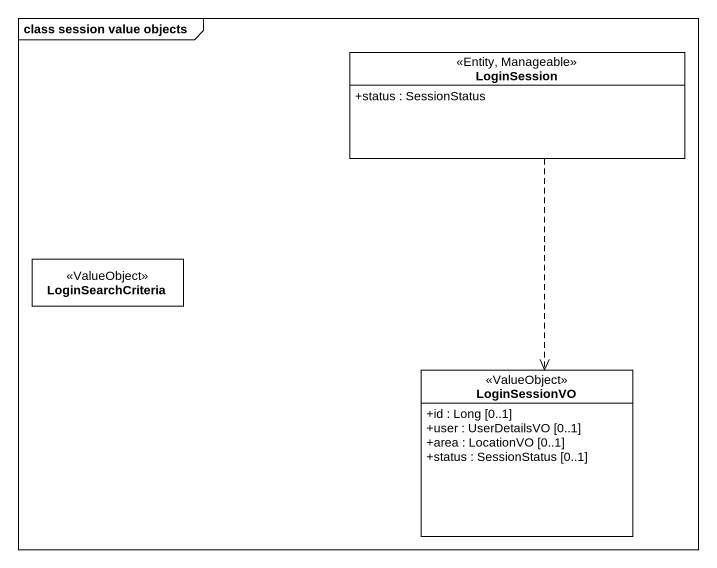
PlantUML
@startuml
mainframe class session value objects
hide circle
hide empty members
skinparam classAttributeIconSize 0
class LoginSession <<Entity, Manageable>> {
  +status : SessionStatus
}
class LoginSearchCriteria <<ValueObject>>
class LoginSessionVO <<ValueObject>> {
  +id : Long [0..1]
  +user : UserDetailsVO [0..1]
  +area : LocationVO [0..1]
  +status : SessionStatus [0..1]
}
LoginSession ..> LoginSessionVO
@enduml
